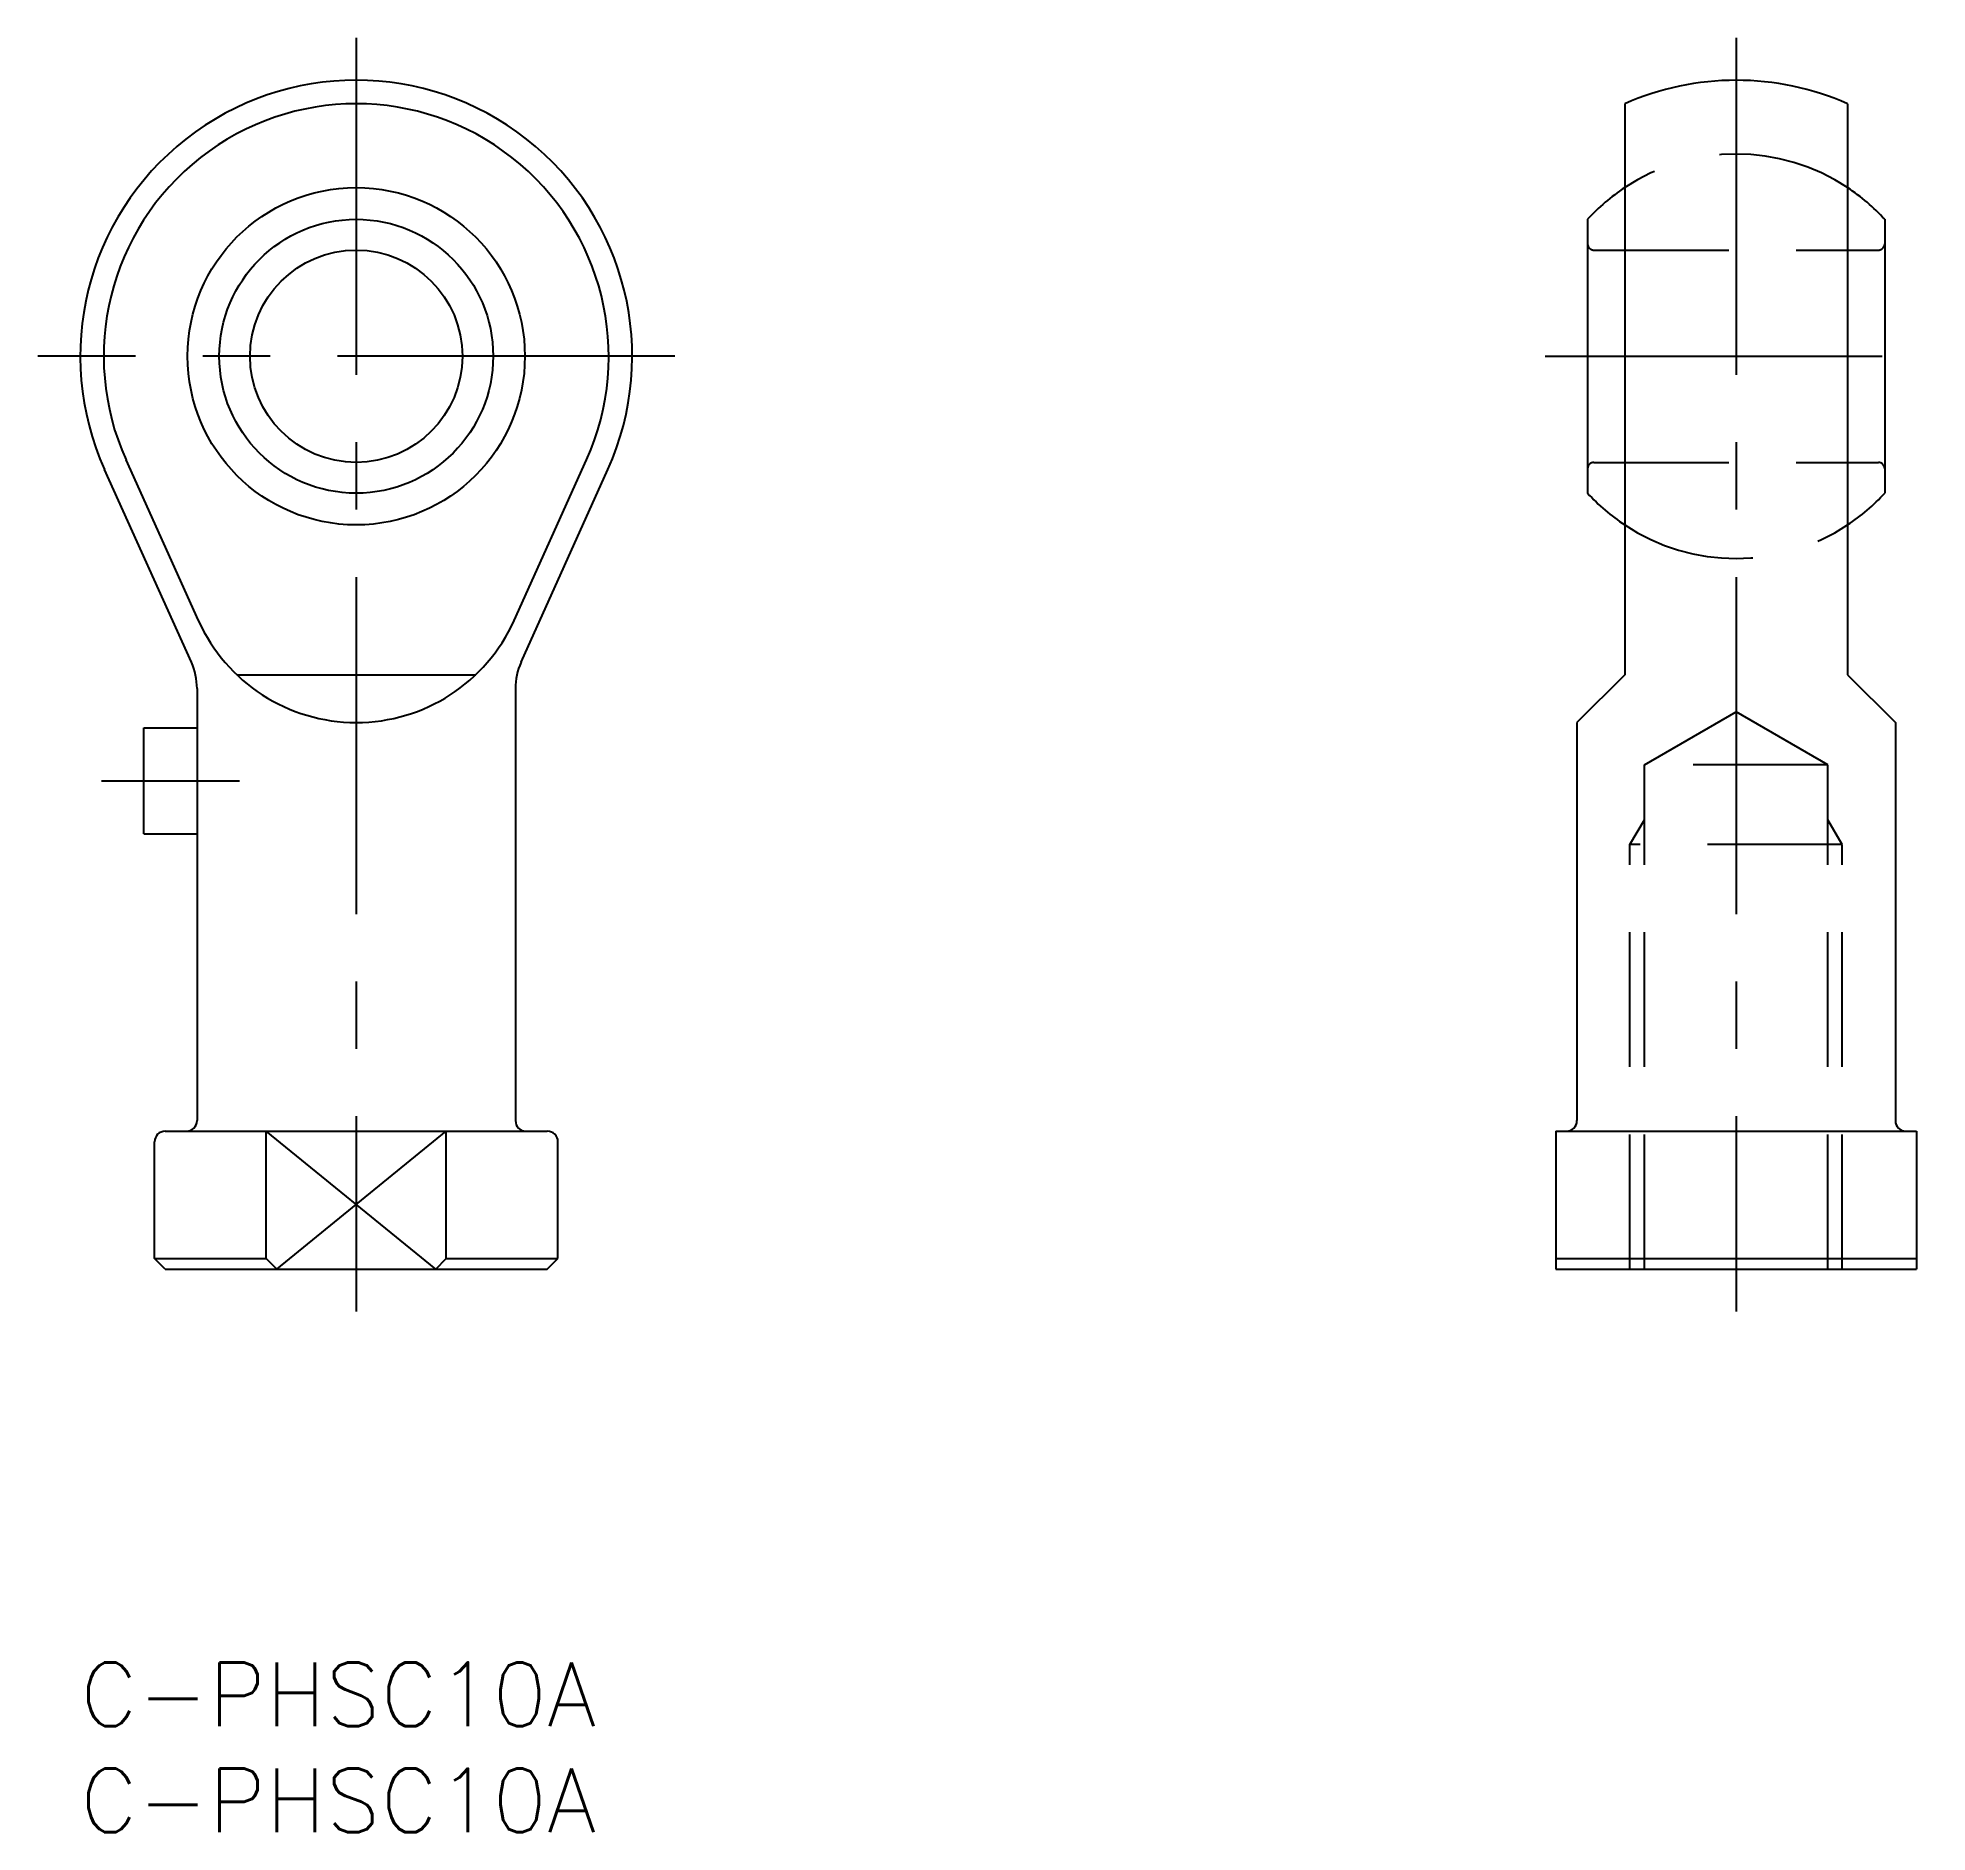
# Model space of a CAD drawing. Extents: x -2 to 87, y -8 to 76.5.
import ezdxf
from ezdxf.enums import TextEntityAlignment as Align

# ---------------------------------------------------------------- set-up
doc = ezdxf.new("R2010")
doc.units = 0
doc.header["$LTSCALE"] = 0.5
doc.linetypes.add('CENTER', pattern=[50.8, 31.75, -6.35, 6.35, -6.35])
doc.linetypes.add('DASHED', pattern=[19.05, 12.7, -6.35])
doc.layers.get('0').update_dxf_attribs({"linetype": 'CONTINUOUS'})
doc.layers.add('CENTER', color=1, linetype='CENTER')
doc.styles.get("Standard").update_dxf_attribs({"font": 'txt.shx', "height": 3, "bigfont": 'bigfont.shx'})

msp = doc.modelspace()

# ---------------------------------------------------------------- linework, layer by layer
at = {"color": 7, "linetype": 'CONTINUOUS'}
for p, q in [((72.75, 73.412), (72.75, 46.519)), ((83.25, 73.412), (83.25, 46.519)), ((71, 67.969), (71, 55.069)), ((85, 67.969), (85, 55.069)), ((5.235, 47.107), (1.148, 56.178)), ((5.563, 49.075), (2.157, 56.633)), ((20.437, 49.075), (23.843, 56.633)), ((20.765, 47.107), (24.852, 56.178)), ((7.374, 46.519), (18.626, 46.519)), ((72.75, 46.519), (70.5, 44.269)), ((83.25, 46.519), (85.5, 44.269)), ((5.5, 45.874), (5.5, 25.519)), ((20.5, 45.874), (20.5, 25.519)), ((3, 39.019), (3, 44.019)), ((3, 44.019), (5.5, 44.019)), ((70.5, 44.269), (70.5, 25.519)), ((85.5, 44.269), (85.5, 25.519)), ((3, 39.019), (5.5, 39.019)), ((4, 25.019), (22, 25.019)), ((8.757, 19.019), (8.757, 25.019)), ((17.243, 19.019), (17.243, 25.019)), ((69.5, 25.019), (86.5, 25.019)), ((69.5, 25.019), (69.5, 18.519)), ((86.5, 25.019), (86.5, 18.519)), ((3.5, 19.019), (3.5, 24.519)), ((22.5, 19.019), (22.5, 24.519)), ((4, 18.519), (3.5, 19.019)), ((3.5, 19.019), (8.757, 19.019)), ((9.257, 18.519), (8.757, 19.019)), ((16.743, 18.519), (17.243, 19.019)), ((17.243, 19.019), (22.5, 19.019)), ((22, 18.519), (22.5, 19.019)), ((69.5, 19.019), (86.5, 19.019)), ((4, 18.519), (22, 18.519)), ((69.5, 18.519), (86.5, 18.519))]:
    msp.add_line(p, q, dxfattribs=at)
at = {"color": 3, "linetype": 'DASHED'}
for p, q in [((71.3, 66.519), (84.7, 66.519)), ((71.3, 56.519), (84.7, 56.519)), ((73.677, 42.269), (78, 44.765)), ((82.324, 42.269), (78, 44.765)), ((73.677, 18.519), (73.677, 42.269)), ((82.324, 42.269), (73.677, 42.269)), ((82.324, 18.519), (82.324, 42.269)), ((73, 38.519), (73.677, 39.691)), ((83, 38.519), (82.324, 39.691)), ((73, 18.519), (73, 38.519)), ((83, 38.519), (73, 38.519)), ((83, 18.519), (83, 38.519))]:
    msp.add_line(p, q, dxfattribs=at)
at = {"color": 3, "linetype": 'CONTINUOUS'}
for p, q in [((16.743, 18.519), (8.757, 25.019)), ((9.257, 18.519), (17.243, 25.019))]:
    msp.add_line(p, q, dxfattribs=at)
at = {"color": 7, "linetype": 'CONTINUOUS'}
for radius in [7.944, 6.45, 5]:
    msp.add_circle((13, 61.519), radius, dxfattribs=at)
for centre, radius, start, end in [((13, 61.519), 13, 335.74458, 204.25542), ((78, 61.519), 13, 66.18116, 113.81884), ((13, 61.519), 11.893, 335.74458, 204.25542), ((78, 61.539), 9.505, 123.52784, 137.4304), ((78, 61.539), 9.505, 42.5696, 56.47216), ((78, 61.499), 9.505, 222.5696, 236.47216), ((78, 61.499), 9.505, 303.52784, 317.4304), ((13, 52.426), 8.158, 204.25542, 335.74458), ((2.5, 45.874), 3, 0, 24.25542), ((23.5, 45.874), 3, 155.74458, 180), ((4, 24.519), 0.5, 90, 180), ((5, 25.519), 0.5, 270, 0), ((21, 25.519), 0.5, 180, 270), ((22, 24.519), 0.5, 360, 90), ((70, 25.519), 0.5, 270, 0), ((86, 25.519), 0.5, 180, 270)]:
    msp.add_arc(centre, radius, start, end, dxfattribs=at)
at = {"color": 3, "linetype": 'DASHED'}
for centre, radius, start, end in [((78, 61.539), 9.505, 56.47216, 123.52784), ((71.3, 66.819), 0.3, 180, 270), ((84.7, 66.819), 0.3, 270, 0), ((71.3, 56.219), 0.3, 90, 180), ((84.7, 56.219), 0.3, 0, 90), ((78, 61.499), 9.505, 236.47216, 303.52784)]:
    msp.add_arc(centre, radius, start, end, dxfattribs=at)
at = {"layer": 'CENTER', "color": 1, "linetype": 'CENTER'}
for p, q in [((13, 76.519), (13, 16.519)), ((78, 76.519), (78, 16.519)), ((28, 61.519), (-2, 61.519)), ((69, 61.519), (87, 61.519)), ((1, 41.519), (7.5, 41.519))]:
    msp.add_line(p, q, dxfattribs=at)

# ---------------------------------------------------------------- texts
at = {"color": 7, "linetype": 'CONTINUOUS'}
for p in [(0, 0), (0, -5)]:
    msp.add_text('C-PHSC10A', height=3, dxfattribs=at).set_placement(p, align=Align.TOP_LEFT)

doc.saveas('drawing.dxf')
